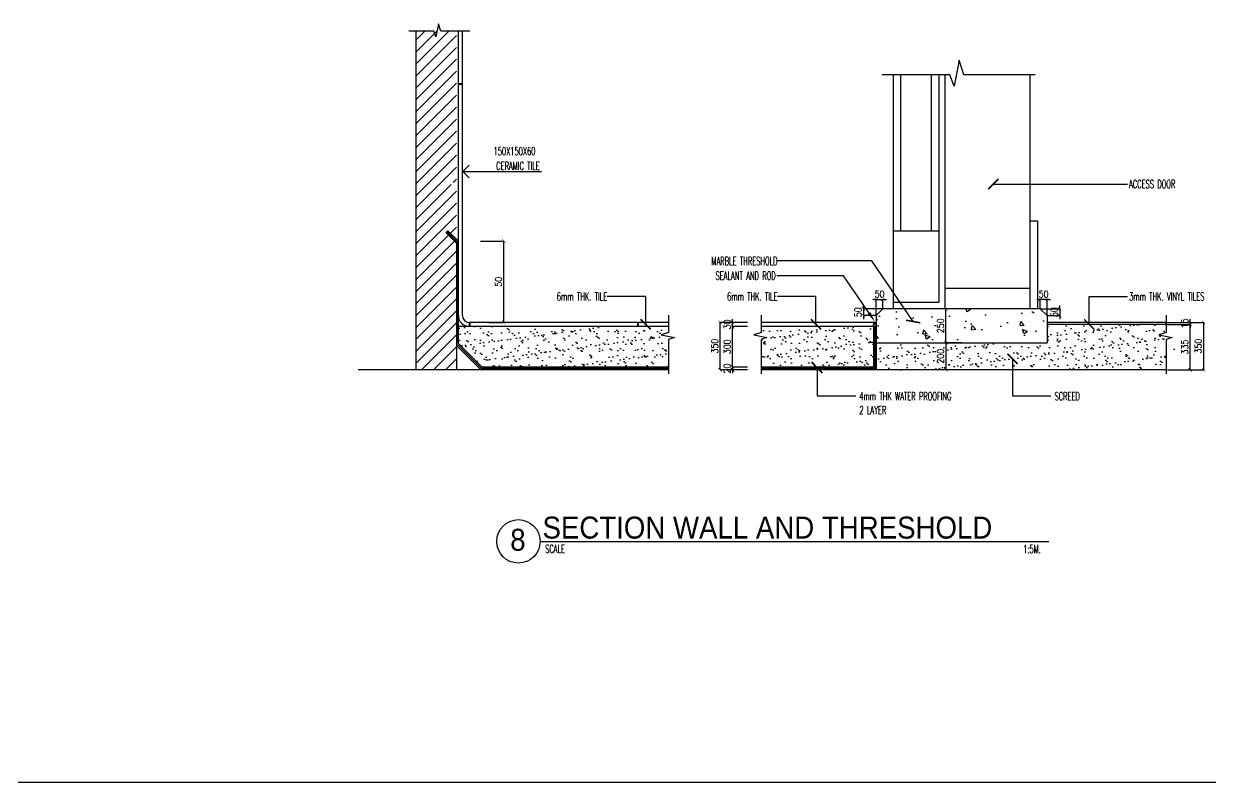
# Model space of a CAD drawing. Extents: x -172604 to -143727, y 166361 to 186286.
# Drawn here: x -163680 to -154928, y 166361 to 171956 of the extents above; entities that cross this region are included whole.
import ezdxf
from ezdxf.enums import TextEntityAlignment as Align

# ---------------------------------------------------------------- set-up
doc = ezdxf.new("R2010")
doc.units = 0
doc.header["$LTSCALE"] = 500
doc.header["$MEASUREMENT"] = 0
doc.linetypes.add('HIDDEN2', pattern=[0.1875, 0.125, -0.0625])
doc.layers.get('0').update_dxf_attribs({"linetype": 'CONTINUOUS'})
doc.layers.get('DEFPOINTS').update_dxf_attribs({"linetype": 'CONTINUOUS'})
for name, color, linetype in [('Dimout', 4, 'CONTINUOUS'), ('HatchA', 11, 'CONTINUOUS'), ('Plaster', 7, 'CONTINUOUS'), ('SANI', 2, 'CONTINUOUS'), ('TITLE', 1, 'CONTINUOUS'), ('TXT', 2, 'CONTINUOUS'), ('TXT1', 2, 'CONTINUOUS'), ('WALL', 6, 'CONTINUOUS'), ('WallPartition', 2, 'CONTINUOUS'), ('Windows', 9, 'CONTINUOUS')]:
    doc.layers.add(name, color=color, linetype=linetype)
doc.styles.add('DIM', font='simplex.shx', dxfattribs={"width": 0.85})
doc.styles.add('ROMANS', font='romans.shx', dxfattribs={"width": 0.6})
doc.styles.add('TTXT', font='swisse.ttf', dxfattribs={"width": 0.9})
doc.dimstyles.new('DIM1-25', dxfattribs={"dimscale": 25, "dimtxt": 2, "dimasz": 1, "dimexe": 0.03, "dimexo": 0.03, "dimgap": 0.6, "dimtad": 1, "dimdec": 0, "dimdsep": 46, "dimtxsty": 'DIM', "dimblk1": 'ARCHTICK', "dimblk2": 'ARCHTICK', "dimsah": 1, "dimcen": 0.09, "dimdle": 0.03, "dimclrd": 256, "dimclrt": 2, "dimadec": 0, "dimazin": 0, "dimtfac": 1, "dimtdec": 0, "dimtix": 1, "dimtmove": 1, "dimatfit": 3, "dimldrblk": 'ARCHTICK', "dimfxl": 0, "dimtvp": 2, "dimtolj": 1, "dimtzin": 0, "dimarcsym": 0})

# ---------------------------------------------------------------- blocks, each defined once
blk = doc.blocks.new('A0-BOX')
at = {"layer": 'TITLE'}
blk.add_line((0, 0), (113.3, 0), dxfattribs=at)
blk = doc.blocks.new('_ARCHTICK')
at = {"color": 0, "linetype": 'ByBlock', "const_width": 0.15}
blk.add_lwpolyline([(-0.5, -0.5), (0.5, 0.5)], dxfattribs=at)
blk = doc.blocks.new('*D140')
at = {"layer": 'DEFPOINTS', "color": 0}
for p in [(-157486.0030742938, 169803.28654337), (-157392.1683927983, 169803.28654337), (-157342.1683927987, 169853.2865433697)]:
    blk.add_point(p, dxfattribs=at)
at = {"layer": 'Dimout', "lineweight": -2}
for p, q in [((-157486.0030742938, 169853.2865433697), (-157486.0030742938, 169878.2865433697)), ((-157486.0030742938, 169853.2865433697), (-157486.0030742938, 169803.28654337)), ((-157486.0030742938, 169803.28654337), (-157486.0030742938, 169778.28654337))]:
    blk.add_line(p, q, dxfattribs=at)
at = {"layer": 'Dimout', "color": 0, "lineweight": -2}
for p, q in [((-157342.9183927987, 169853.2865433697), (-157486.7530742938, 169853.2865433697)), ((-157392.9183927983, 169803.28654337), (-157486.7530742938, 169803.28654337))]:
    blk.add_line(p, q, dxfattribs=at)
at = {"layer": 'Dimout', "lineweight": -2, "xscale": 25, "yscale": 25, "zscale": 25}
for p, rotation in [((-157486.0030742938, 169853.2865433697), 270), ((-157486.0030742938, 169803.28654337), 90)]:
    blk.add_blockref('_ARCHTICK', p, dxfattribs=dict(at, rotation=rotation))
at = {"layer": 'Dimout', "color": 2, "insert": (-157526.0030742938, 169828.2865433698), "char_height": 50, "attachment_point": 5, "rotation": 90, "style": 'DIM'}
blk.add_mtext('\\A1;50', dxfattribs=at)
blk = doc.blocks.new('*D141')
at = {"layer": 'DEFPOINTS', "color": 0}
for p in [(-157342.1683927987, 169922.1875803941), (-157392.1683927983, 169803.28654337), (-157342.1683927987, 169853.2865433697)]:
    blk.add_point(p, dxfattribs=at)
at = {"layer": 'Dimout', "lineweight": -2}
for p, q in [((-157392.1683927983, 169922.1875803941), (-157417.1683927983, 169922.1875803941)), ((-157392.1683927983, 169922.1875803941), (-157342.1683927987, 169922.1875803941)), ((-157342.1683927987, 169922.1875803941), (-157317.1683927987, 169922.1875803941))]:
    blk.add_line(p, q, dxfattribs=at)
at = {"layer": 'Dimout', "color": 0, "lineweight": -2}
for p, q in [((-157392.1683927983, 169804.03654337), (-157392.1683927983, 169922.9375803941)), ((-157342.1683927987, 169854.0365433697), (-157342.1683927987, 169922.9375803941))]:
    blk.add_line(p, q, dxfattribs=at)
at = {"layer": 'Dimout', "lineweight": -2, "xscale": 25, "yscale": 25, "zscale": 25}
blk.add_blockref('_ARCHTICK', (-157392.1683927983, 169922.1875803941), dxfattribs=at)
at = {"layer": 'Dimout', "lineweight": -2, "xscale": 25, "yscale": 25, "zscale": 25, "rotation": 180}
blk.add_blockref('_ARCHTICK', (-157342.1683927987, 169922.1875803941), dxfattribs=at)
at = {"layer": 'Dimout', "color": 2, "insert": (-157367.1683927985, 169962.1875803941), "char_height": 50, "attachment_point": 5, "style": 'DIM'}
blk.add_mtext('\\A1;50', dxfattribs=at)
blk = doc.blocks.new('*D142')
at = {"layer": 'DEFPOINTS', "color": 0}
for p in [(-156182.1683927978, 169922.1875803941), (-156182.1683927978, 169853.2865433697), (-156132.1683927983, 169803.28654337)]:
    blk.add_point(p, dxfattribs=at)
at = {"layer": 'Dimout', "lineweight": -2}
for p, q in [((-156182.1683927978, 169922.1875803941), (-156207.1683927978, 169922.1875803941)), ((-156132.1683927983, 169922.1875803941), (-156182.1683927978, 169922.1875803941)), ((-156132.1683927983, 169922.1875803941), (-156107.1683927983, 169922.1875803941))]:
    blk.add_line(p, q, dxfattribs=at)
at = {"layer": 'Dimout', "color": 0, "lineweight": -2}
for p, q in [((-156182.1683927978, 169854.0365433697), (-156182.1683927978, 169922.9375803941)), ((-156132.1683927983, 169804.03654337), (-156132.1683927983, 169922.9375803941))]:
    blk.add_line(p, q, dxfattribs=at)
at = {"layer": 'Dimout', "lineweight": -2, "xscale": 25, "yscale": 25, "zscale": 25}
blk.add_blockref('_ARCHTICK', (-156182.1683927978, 169922.1875803941), dxfattribs=at)
at = {"layer": 'Dimout', "lineweight": -2, "xscale": 25, "yscale": 25, "zscale": 25, "rotation": 180}
blk.add_blockref('_ARCHTICK', (-156132.1683927983, 169922.1875803941), dxfattribs=at)
at = {"layer": 'Dimout', "color": 2, "insert": (-156157.168392798, 169962.1875803941), "char_height": 50, "attachment_point": 5, "style": 'DIM'}
blk.add_mtext('\\A1;50', dxfattribs=at)
blk = doc.blocks.new('*D143')
at = {"layer": 'DEFPOINTS', "color": 0}
for p in [(-156182.1683927978, 169853.2865433697), (-156132.1683927983, 169803.28654337), (-156038.3337113028, 169803.28654337)]:
    blk.add_point(p, dxfattribs=at)
at = {"layer": 'Dimout', "lineweight": -2}
for p, q in [((-156038.3337113028, 169853.2865433697), (-156038.3337113028, 169878.2865433697)), ((-156038.3337113028, 169853.2865433697), (-156038.3337113028, 169803.28654337)), ((-156038.3337113028, 169803.28654337), (-156038.3337113028, 169778.28654337))]:
    blk.add_line(p, q, dxfattribs=at)
at = {"layer": 'Dimout', "color": 0, "lineweight": -2}
for p, q in [((-156181.4183927978, 169853.2865433697), (-156037.5837113028, 169853.2865433697)), ((-156131.4183927983, 169803.28654337), (-156037.5837113028, 169803.28654337))]:
    blk.add_line(p, q, dxfattribs=at)
at = {"layer": 'Dimout', "lineweight": -2, "xscale": 25, "yscale": 25, "zscale": 25}
for p, rotation in [((-156038.3337113028, 169853.2865433697), 270), ((-156038.3337113028, 169803.28654337), 90)]:
    blk.add_blockref('_ARCHTICK', p, dxfattribs=dict(at, rotation=rotation))
at = {"layer": 'Dimout', "color": 2, "insert": (-156078.3337113028, 169828.2865433698), "char_height": 50, "attachment_point": 5, "rotation": 90, "style": 'DIM'}
blk.add_mtext('\\A1;50', dxfattribs=at)
blk = doc.blocks.new('*D144')
at = {"layer": 'DEFPOINTS', "color": 0}
for p in [(-156877.8791989377, 169853.2865433694), (-156835.0050480541, 169853.2865433694), (-156762.1683927983, 169603.2865433696)]:
    blk.add_point(p, dxfattribs=at)
at = {"layer": 'Dimout', "color": 0, "lineweight": -2}
for p, q in [((-156835.7550480541, 169853.2865433694), (-156878.6291989377, 169853.2865433694)), ((-156762.9183927983, 169603.2865433696), (-156878.6291989377, 169603.2865433696))]:
    blk.add_line(p, q, dxfattribs=at)
at = {"layer": 'Dimout', "lineweight": -2}
blk.add_line((-156877.8791989377, 169602.5365433696), (-156877.8791989377, 169854.0365433694), dxfattribs=at)
at = {"layer": 'Dimout', "lineweight": -2, "xscale": 25, "yscale": 25, "zscale": 25}
for p, rotation in [((-156877.8791989377, 169853.2865433694), 90), ((-156877.8791989377, 169603.2865433696), 270)]:
    blk.add_blockref('_ARCHTICK', p, dxfattribs=dict(at, rotation=rotation))
at = {"layer": 'Dimout', "color": 2, "insert": (-156917.8791989377, 169728.2865433695), "char_height": 50, "attachment_point": 5, "rotation": 90, "style": 'DIM'}
blk.add_mtext('\\A1;250', dxfattribs=at)
blk = doc.blocks.new('*D145')
at = {"layer": 'DEFPOINTS', "color": 0}
for p in [(-156762.1683927983, 169603.2865433697), (-156877.8791989377, 169403.2865433684), (-156762.1683927983, 169403.2865433684)]:
    blk.add_point(p, dxfattribs=at)
at = {"layer": 'Dimout', "color": 0, "lineweight": -2}
for p, q in [((-156762.9183927983, 169603.2865433697), (-156878.6291989377, 169603.2865433697)), ((-156762.9183927983, 169403.2865433684), (-156878.6291989377, 169403.2865433684))]:
    blk.add_line(p, q, dxfattribs=at)
at = {"layer": 'Dimout', "lineweight": -2}
blk.add_line((-156877.8791989377, 169604.0365433697), (-156877.8791989377, 169402.5365433684), dxfattribs=at)
at = {"layer": 'Dimout', "lineweight": -2, "xscale": 25, "yscale": 25, "zscale": 25}
for p, rotation in [((-156877.8791989377, 169603.2865433697), 90), ((-156877.8791989377, 169403.2865433684), 270)]:
    blk.add_blockref('_ARCHTICK', p, dxfattribs=dict(at, rotation=rotation))
at = {"layer": 'Dimout', "color": 2, "insert": (-156917.8791989377, 169503.2865433691), "char_height": 50, "attachment_point": 5, "rotation": 90, "style": 'DIM'}
blk.add_mtext('\\A1;200', dxfattribs=at)
blk = doc.blocks.new('*D146')
at = {"layer": 'DEFPOINTS', "color": 0}
for p in [(-155235.5611243266, 169753.2865433693), (-155235.5611243266, 169403.2865433684), (-154977.300018137, 169403.2865433684)]:
    blk.add_point(p, dxfattribs=at)
at = {"layer": 'Dimout', "color": 0, "lineweight": -2}
for p, q in [((-155234.8111243266, 169753.2865433693), (-154976.550018137, 169753.2865433693)), ((-155234.8111243266, 169403.2865433684), (-154976.550018137, 169403.2865433684))]:
    blk.add_line(p, q, dxfattribs=at)
at = {"layer": 'Dimout', "lineweight": -2}
blk.add_line((-154977.300018137, 169754.0365433693), (-154977.300018137, 169402.5365433684), dxfattribs=at)
at = {"layer": 'Dimout', "lineweight": -2, "xscale": 25, "yscale": 25, "zscale": 25}
for p, rotation in [((-154977.300018137, 169753.2865433693), 90), ((-154977.300018137, 169403.2865433684), 270)]:
    blk.add_blockref('_ARCHTICK', p, dxfattribs=dict(at, rotation=rotation))
at = {"layer": 'Dimout', "color": 2, "insert": (-155017.300018137, 169578.2865433688), "char_height": 50, "attachment_point": 5, "rotation": 90, "style": 'DIM'}
blk.add_mtext('\\A1;350', dxfattribs=at)
blk = doc.blocks.new('*D147')
at = {"layer": 'DEFPOINTS', "color": 0}
for p in [(-155260.5611243266, 169753.2865433693), (-155258.6620699836, 169738.2865433693), (-155076.2600956934, 169753.2865433693)]:
    blk.add_point(p, dxfattribs=at)
at = {"layer": 'Dimout', "lineweight": -2}
for p, q in [((-155076.2600956934, 169753.2865433693), (-155076.2600956934, 169778.2865433693)), ((-155076.2600956934, 169738.2865433693), (-155076.2600956934, 169753.2865433693)), ((-155076.2600956934, 169738.2865433693), (-155076.2600956934, 169713.2865433693))]:
    blk.add_line(p, q, dxfattribs=at)
at = {"layer": 'Dimout', "color": 0, "lineweight": -2}
for p, q in [((-155259.8111243266, 169753.2865433693), (-155075.5100956934, 169753.2865433693)), ((-155257.9120699836, 169738.2865433693), (-155075.5100956934, 169738.2865433693))]:
    blk.add_line(p, q, dxfattribs=at)
at = {"layer": 'Dimout', "lineweight": -2, "xscale": 25, "yscale": 25, "zscale": 25}
for p, rotation in [((-155076.2600956934, 169753.2865433693), 270), ((-155076.2600956934, 169738.2865433693), 90)]:
    blk.add_blockref('_ARCHTICK', p, dxfattribs=dict(at, rotation=rotation))
at = {"layer": 'Dimout', "color": 2, "insert": (-155116.2600956934, 169745.7865433693), "char_height": 50, "attachment_point": 5, "rotation": 90, "style": 'DIM'}
blk.add_mtext('\\A1;15', dxfattribs=at)
blk = doc.blocks.new('*D148')
at = {"layer": 'DEFPOINTS', "color": 0}
for p in [(-155258.6620699836, 169738.2865433693), (-155076.2600956934, 169738.2865433693), (-155244.1800509704, 169403.2865433684)]:
    blk.add_point(p, dxfattribs=at)
at = {"layer": 'Dimout', "color": 0, "lineweight": -2}
for p, q in [((-155257.9120699836, 169738.2865433693), (-155075.5100956934, 169738.2865433693)), ((-155243.4300509704, 169403.2865433684), (-155075.5100956934, 169403.2865433684))]:
    blk.add_line(p, q, dxfattribs=at)
at = {"layer": 'Dimout', "lineweight": -2}
blk.add_line((-155076.2600956934, 169402.5365433684), (-155076.2600956934, 169739.0365433693), dxfattribs=at)
at = {"layer": 'Dimout', "lineweight": -2, "xscale": 25, "yscale": 25, "zscale": 25}
for p, rotation in [((-155076.2600956934, 169738.2865433693), 90), ((-155076.2600956934, 169403.2865433684), 270)]:
    blk.add_blockref('_ARCHTICK', p, dxfattribs=dict(at, rotation=rotation))
at = {"layer": 'Dimout', "color": 2, "insert": (-155116.2600956934, 169570.7865433688), "char_height": 50, "attachment_point": 5, "rotation": 90, "style": 'DIM'}
blk.add_mtext('\\A1;335', dxfattribs=at)
blk = doc.blocks.new('*D149')
at = {"layer": 'DEFPOINTS', "color": 0}
for p in [(-158451.9973053385, 169723.2865433683), (-158339.4958354788, 169723.2865433683), (-158339.4958354789, 169423.2865433683)]:
    blk.add_point(p, dxfattribs=at)
at = {"layer": 'Dimout', "color": 0, "lineweight": -2}
for p, q in [((-158340.2458354788, 169723.2865433683), (-158452.7473053385, 169723.2865433683)), ((-158340.2458354789, 169423.2865433683), (-158452.7473053385, 169423.2865433683))]:
    blk.add_line(p, q, dxfattribs=at)
at = {"layer": 'Dimout', "lineweight": -2}
blk.add_line((-158451.9973053385, 169422.5365433683), (-158451.9973053385, 169724.0365433683), dxfattribs=at)
at = {"layer": 'Dimout', "lineweight": -2, "xscale": 25, "yscale": 25, "zscale": 25}
for p, rotation in [((-158451.9973053385, 169723.2865433683), 90), ((-158451.9973053385, 169423.2865433683), 270)]:
    blk.add_blockref('_ARCHTICK', p, dxfattribs=dict(at, rotation=rotation))
at = {"layer": 'Dimout', "color": 2, "insert": (-158491.9973053385, 169573.2865433682), "char_height": 50, "attachment_point": 5, "rotation": 90, "style": 'DIM'}
blk.add_mtext('\\A1;300', dxfattribs=at)
blk = doc.blocks.new('*D150')
at = {"layer": 'DEFPOINTS', "color": 0}
for p in [(-158451.9973053385, 169753.2865433681), (-158339.4958354788, 169753.2865433681), (-158339.4958354788, 169723.2865433683)]:
    blk.add_point(p, dxfattribs=at)
at = {"layer": 'Dimout', "lineweight": -2}
for p, q in [((-158451.9973053385, 169753.2865433681), (-158451.9973053385, 169778.2865433681)), ((-158451.9973053385, 169723.2865433683), (-158451.9973053385, 169753.2865433681)), ((-158451.9973053385, 169723.2865433683), (-158451.9973053385, 169698.2865433683))]:
    blk.add_line(p, q, dxfattribs=at)
at = {"layer": 'Dimout', "color": 0, "lineweight": -2}
for p, q in [((-158340.2458354788, 169753.2865433681), (-158452.7473053385, 169753.2865433681)), ((-158340.2458354788, 169723.2865433683), (-158452.7473053385, 169723.2865433683))]:
    blk.add_line(p, q, dxfattribs=at)
at = {"layer": 'Dimout', "lineweight": -2, "xscale": 25, "yscale": 25, "zscale": 25}
for p, rotation in [((-158451.9973053385, 169753.2865433681), 270), ((-158451.9973053385, 169723.2865433683), 90)]:
    blk.add_blockref('_ARCHTICK', p, dxfattribs=dict(at, rotation=rotation))
at = {"layer": 'Dimout', "color": 2, "insert": (-158491.9973053385, 169738.2865433682), "char_height": 50, "attachment_point": 5, "rotation": 90, "style": 'DIM'}
blk.add_mtext('\\A1;30', dxfattribs=at)
blk = doc.blocks.new('*D151')
at = {"layer": 'DEFPOINTS', "color": 0}
for p in [(-158542.9057759552, 169753.2865433683), (-158339.4958354787, 169753.2865433683), (-158339.4958354788, 169403.2865433686)]:
    blk.add_point(p, dxfattribs=at)
at = {"layer": 'Dimout', "color": 0, "lineweight": -2}
for p, q in [((-158340.2458354787, 169753.2865433683), (-158543.6557759552, 169753.2865433683)), ((-158340.2458354788, 169403.2865433686), (-158543.6557759552, 169403.2865433686))]:
    blk.add_line(p, q, dxfattribs=at)
at = {"layer": 'Dimout', "lineweight": -2}
blk.add_line((-158542.9057759552, 169402.5365433686), (-158542.9057759552, 169754.0365433683), dxfattribs=at)
at = {"layer": 'Dimout', "lineweight": -2, "xscale": 25, "yscale": 25, "zscale": 25}
for p, rotation in [((-158542.9057759552, 169753.2865433683), 90), ((-158542.9057759552, 169403.2865433686), 270)]:
    blk.add_blockref('_ARCHTICK', p, dxfattribs=dict(at, rotation=rotation))
at = {"layer": 'Dimout', "color": 2, "insert": (-158582.9057759552, 169578.2865433684), "char_height": 50, "attachment_point": 5, "rotation": 90, "style": 'DIM'}
blk.add_mtext('\\A1;350', dxfattribs=at)
blk = doc.blocks.new('*D152')
at = {"layer": 'DEFPOINTS', "color": 0}
for p in [(-158451.9973053385, 169423.2865433683), (-158339.4958354789, 169423.2865433683), (-158339.4958354788, 169403.2865433686)]:
    blk.add_point(p, dxfattribs=at)
at = {"layer": 'Dimout', "lineweight": -2}
for p, q in [((-158451.9973053385, 169423.2865433683), (-158451.9973053385, 169448.2865433683)), ((-158451.9973053385, 169403.2865433686), (-158451.9973053385, 169423.2865433683)), ((-158451.9973053385, 169403.2865433686), (-158451.9973053385, 169378.2865433686))]:
    blk.add_line(p, q, dxfattribs=at)
at = {"layer": 'Dimout', "color": 0, "lineweight": -2}
for p, q in [((-158340.2458354789, 169423.2865433683), (-158452.7473053385, 169423.2865433683)), ((-158340.2458354788, 169403.2865433686), (-158452.7473053385, 169403.2865433686))]:
    blk.add_line(p, q, dxfattribs=at)
at = {"layer": 'Dimout', "lineweight": -2, "xscale": 25, "yscale": 25, "zscale": 25}
for p, rotation in [((-158451.9973053385, 169423.2865433683), 270), ((-158451.9973053385, 169403.2865433686), 90)]:
    blk.add_blockref('_ARCHTICK', p, dxfattribs=dict(at, rotation=rotation))
at = {"layer": 'Dimout', "color": 2, "insert": (-158491.9973053385, 169413.2865433684), "char_height": 50, "attachment_point": 5, "rotation": 90, "style": 'DIM'}
blk.add_mtext('\\A1;20', dxfattribs=at)
blk = doc.blocks.new('*D153')
at = {"layer": 'DEFPOINTS', "color": 0}
for p in [(-160311.3099178754, 170352.8911724377), (-160138.2343938878, 170352.8911724377), (-160250.7358637471, 169753.2865433684)]:
    blk.add_point(p, dxfattribs=at)
at = {"layer": 'Dimout', "color": 0, "lineweight": -2}
for p, q in [((-160310.5599178754, 170352.8911724377), (-160137.4843938878, 170352.8911724377)), ((-160249.9858637471, 169753.2865433684), (-160137.4843938878, 169753.2865433684))]:
    blk.add_line(p, q, dxfattribs=at)
at = {"layer": 'Dimout', "lineweight": -2}
blk.add_line((-160138.2343938878, 169752.5365433684), (-160138.2343938878, 170353.6411724377), dxfattribs=at)
at = {"layer": 'Dimout', "lineweight": -2, "xscale": 25, "yscale": 25, "zscale": 25}
for p, rotation in [((-160138.2343938878, 170352.8911724377), 90), ((-160138.2343938878, 169753.2865433684), 270)]:
    blk.add_blockref('_ARCHTICK', p, dxfattribs=dict(at, rotation=rotation))
at = {"layer": 'Dimout', "color": 2, "insert": (-160178.2343938878, 170053.088857903), "char_height": 50, "attachment_point": 5, "rotation": 90, "style": 'DIM'}
blk.add_mtext('\\A1;50', dxfattribs=at)

msp = doc.modelspace()

# ---------------------------------------------------------------- hatches: boundary and pattern name
at = {"layer": 'HatchA'}
h = msp.add_hatch(dxfattribs=at)
h.set_pattern_fill('ANSI31', color=256, scale=500, style=0)
h.set_pattern_definition([(45, (83815.05866350804, -5262.070167769503), (-44.19417382415921, 44.19417382415922), [])])
h.paths.add_polyline_path([(-160487.971766007, 171902.2455012551), (-160787.9717660071, 171902.245501255), (-160787.9717660078, 169403.2865433686), (-160487.9717660078, 169403.2865433686), (-160487.9717660074, 170732.1582658628), (-160564.6292257664, 170808.8157256218), (-160550.4870901427, 170822.9578612454), (-160487.9717660074, 170760.44253711)])
at = {"layer": 'Windows'}
h = msp.add_hatch(dxfattribs=at)
h.set_pattern_fill('AR-CONC', color=256, scale=50, style=0)
h.set_pattern_definition([(130, (-1411403.442909403, -735263.4125832927), (-358.6300913003768, -31.37606749129755), [37.5, -412.5]), (185, (-1411403.442909403, -735263.4125832927), (69.3756668065, 376.0960668500059), [30, -330]), (79.54860000000002, (-1411433.328749403, -735266.0272532927), (-289.2546908570108, 344.7197710304767), [31.87009499999995, -350.5710559999992]), (133.8158, (-1411403.442909403, -735163.4125832927), (-533.6205243128222, -82.75950716450907), [56.25000000000001, -618.7500000000001]), (83.3644, (-1411447.911281903, -735170.3092367926), (-467.3313527743517, 487.0589354502209), [47.8051439999999, -525.856499999999]), (188.8158, (-1411403.442909403, -735163.4125832927), (-467.3309725668136, 487.0593004626623), [44.99999999999994, -494.9999999999995]), (159, (-1411453.442909403, -735188.4125832927), (-298.4535260592309, -201.3094453326694), [37.5, -412.5]), (214, (-1411453.442909403, -735188.4125832927), (-121.6576659607909, 362.5750225234265), [30, -330]), (108.5486, (-1411478.314025903, -735205.1883862927), (-420.111314290745, 161.2652483549762), [31.87009499999997, -350.5710559999995]), (142.5, (-1411403.442909403, -735263.4125832927), (-6.079927658645334, 166.4469269156558), [0, -325.9999999999999, 0, -335, 0, -331.25]), (172.5, (-1411403.442909403, -735263.4125832927), (-131.5347687210743, 197.2058559411801), [0, -191, 0, -318.5, 0, -126.25]), (212.5, (-1411291.942909403, -735263.4125832927), (-266.9112180862045, -11.2774358671899), [0, -124.9999999999998, 0, -389.9999999999994, 0, -517.4999999999992]), (222.5, (-1411241.942909403, -735263.4125832927), (-291.5930846711931, 50.05249116615884), [0, -162.5, 0, -259, 0, -367.5])])
h.paths.add_polyline_path([(-157342.1683927989, 169853.2865433693), (-157392.168392798, 169803.2865433705), (-157392.168392798, 169603.2865433696), (-156132.1683927983, 169603.2865433697), (-156132.1683927983, 169803.28654337), (-156182.1683927978, 169853.2865433697)])
h = msp.add_hatch(dxfattribs=at)
h.set_pattern_fill('AR-SAND', color=256, scale=50, style=0)
h.set_pattern_definition([(37.50000000000001, (83815.05866350804, -5262.070167769503), (-3.149667905480408, 96.34118845065794), [0, -76, 0, -85, 0, -81.25]), (7.499999999999999, (83815.05866350804, -5262.070167769503), (88.48883526338636, 141.107303261487), [0, -41, 0, -68.5, 0, -26.25]), (327.5, (83753.55866350804, -5262.070167769503), (155.7070930875747, 0.2829526768482138), [0, -25, 0, -90, 0, -117.5]), (317.5, (83753.55866350804, -5262.070167769503), (150.3063302286147, 43.88377824671246), [0, -12.5, 0, -59, 0, -67.5])])
h.paths.add_polyline_path([(-158922.4702864375, 169723.2865433685), (-160393.8296303841, 169723.2865433683), (-160473.8296303841, 169723.2865433683), (-160473.829630384, 169597.8981486445), (-160299.2180251079, 169423.2865433683), (-158922.4702864375, 169423.2865433685)])
h = msp.add_hatch(dxfattribs=at)
h.set_pattern_fill('AR-SAND', color=256, scale=50, style=0)
h.set_pattern_definition([(37.50000000000001, (1072795.408436104, -789274.1695285959), (-3.149667905480408, 96.34118845065792), [0, -76, 0, -85, 0, -81.25]), (7.499999999999999, (1072795.408436104, -789274.1695285959), (88.48883526338636, 141.107303261487), [0, -41, 0, -68.5, 0, -26.25]), (327.5, (1072733.908436104, -789274.1695285959), (155.7070930875747, 0.2829526768482138), [0, -25, 0, -90, 0, -117.5]), (317.5, (1072733.908436104, -789274.1695285959), (150.3063302286147, 43.88377824671245), [0, -12.5, 0, -58.99999999999999, 0, -67.5])])
h.paths.add_polyline_path([(-155252.126749484, 169403.2865433684), (-155252.1267494839, 169530.9029987387), (-155167.7866563974, 169561.9197049015), (-155360.1588698468, 169599.1390672043), (-155252.126749484, 169633.2566732543), (-155252.126749484, 169738.2865433693), (-156132.1683927983, 169738.2865433696), (-156132.1683927983, 169603.2865433698), (-157392.168392798, 169603.2865433696), (-157392.1683927981, 169403.2865433685)])
h.paths.add_polyline_path([(-157412.168392798, 169423.2865433684), (-157412.1683927978, 169723.2865433684), (-158239.8127718808, 169723.2865433683), (-158239.8127718808, 169633.2566732543), (-158347.8448922437, 169599.1390672043), (-158155.4726787943, 169561.9197049015), (-158239.8127718808, 169530.9029987387), (-158239.8127718808, 169423.2865433683)])

# ---------------------------------------------------------------- linework, layer by layer
at = {"layer": 'Dimout'}
for p, q in [((-157633.6931816527, 170097.9129826833), (-158125.4830546537, 170097.9129826833)), ((-157445.0655473454, 169821.7213464449), (-157633.6931816527, 170097.9129826833))]:
    msp.add_line(p, q, dxfattribs=at)
msp.add_solid([(-157434.7431909589, 169828.7710952794), (-157402.7670543385, 169759.7872081257), (-157455.387903732, 169814.6715976104)], dxfattribs=at)
at = {"layer": 'HatchA'}
for points in [[(-158923.1934249231, 169806.9889264278), (-158923.1934249231, 169678.2716083113), (-158977.2094851046, 169661.2128052863), (-158881.0233783799, 169642.6031241349), (-158923.1934249231, 169627.0947710535), (-158923.1934249231, 169374.2220007144)], [(-158239.8127718808, 169806.9889264278), (-158239.8127718808, 169678.2716083113), (-158293.8288320622, 169661.2128052863), (-158197.6427253375, 169642.6031241349), (-158239.8127718808, 169627.0947710535), (-158239.8127718808, 169374.2220007144)], [(-155252.5063819995, 169806.9889264278), (-155252.5063819995, 169678.2716083113), (-155306.5224421809, 169661.2128052863), (-155210.3363354562, 169642.6031241349), (-155252.5063819995, 169627.0947710535), (-155252.5063819995, 169374.2220007144)]]:
    msp.add_lwpolyline(points, dxfattribs=at)
at = {"layer": 'Plaster'}
for p, q in [((-160473.8296303841, 169803.2865433683), (-160473.8296303843, 171902.2455012551)), ((-160443.8296303841, 169803.2865433683), (-160443.8296303843, 171902.2455012551)), ((-160440.8369816609, 170866.6280044926), (-159861.8792383075, 170866.6280044926)), ((-156257.8111104901, 170003.286543369), (-156885.5487307083, 170003.286543369)), ((-158922.4702864375, 169753.2865433685), (-160393.8296303841, 169753.2865433683)), ((-158922.4702864375, 169723.2865433685), (-160393.8296303841, 169723.2865433683)), ((-157392.1683927978, 169753.2865433684), (-158239.8127718809, 169753.2865433683)), ((-157412.1683927978, 169723.2865433684), (-158239.8127718809, 169723.2865433683)), ((-155252.5063819995, 169753.2865433693), (-156132.1683927981, 169753.2865433696))]:
    msp.add_line(p, q, dxfattribs=at)
for points in [[(-160390.2555195942, 171902.2455012551), (-160604.3369746774, 171902.2455012551), (-160621.3957777024, 171956.2615614365), (-160640.0054588538, 171860.0754547118), (-160655.5138119352, 171902.2455012551), (-160838.9458476165, 171902.2455012551)], [(-156219.8015077431, 171580.3897273526), (-156746.9015803642, 171580.3897273526), (-156781.0191864141, 171688.4218477155), (-156818.238548717, 171496.0496342661), (-156849.2552548798, 171580.3897273526), (-157347.6456537273, 171580.3897273526)]]:
    msp.add_lwpolyline(points, dxfattribs=at)
for radius in [80, 50]:
    msp.add_arc((-160393.8296303841, 169803.2865433683), radius, 180, 270, dxfattribs=at)
at = {"layer": 'SANI', "color": 6}
msp.add_line((-159871.2682369608, 168138.3462761683), (-156118.0111133259, 168138.3462761683), dxfattribs=at)
at = {"layer": 'TITLE', "color": 6}
msp.add_circle((-160031.2682369606, 168138.3462761683), 160, dxfattribs=at)
at = {"layer": 'WALL'}
for p, q in [((-160787.971766007, 171902.2455012551), (-160787.9717660077, 169403.2865433686)), ((-160440.8369816609, 170866.6280044926), (-160394.5662603336, 170912.8987258197)), ((-160440.8369816609, 170866.6280044926), (-160394.5662603336, 170820.3572831654)), ((-160564.6292257664, 170414.3638483778), (-160487.9717660075, 170337.7063886189)), ((-160550.4870901427, 170428.5059840014), (-160473.8296303842, 170351.8485242429)), ((-160487.9717660075, 170337.7063886189), (-160487.9717660077, 169403.2865433686)), ((-160473.829630384, 169597.8981486445), (-160473.8296303842, 170351.8485242429)), ((-157392.168392798, 169803.2865433705), (-157342.1683927989, 169853.2865433693)), ((-157392.168392798, 169803.2865433705), (-157392.168392798, 169603.2865433696)), ((-156182.1683927978, 169853.2865433697), (-157342.1683927989, 169853.2865433693)), ((-156132.1683927983, 169803.28654337), (-156182.1683927978, 169853.2865433697)), ((-156132.1683927983, 169803.28654337), (-156132.1683927983, 169603.2865433697)), ((-159616.2468761581, 169723.2865433684), (-160473.8296303841, 169723.2865433683)), ((-157412.1683927978, 169753.2865433684), (-157412.168392798, 169423.2865433684)), ((-155252.1267494838, 169738.2865433693), (-156132.1683927981, 169738.2865433696)), ((-157392.1683927981, 169603.2865433696), (-156132.1683927983, 169603.2865433697)), ((-157392.168392798, 169603.2865433696), (-157392.1683927981, 169403.2865433697)), ((-160487.9717660077, 169583.7560130209), (-160307.5022963553, 169403.2865433685)), ((-160473.829630384, 169597.8981486445), (-160299.2180251079, 169423.2865433683)), ((-158922.4702864375, 169403.2865433685), (-161213.3686268264, 169403.2865433686)), ((-158922.4702864375, 169423.2865433685), (-160299.2180251079, 169423.2865433683)), ((-157412.168392798, 169423.2865433684), (-158239.8127718808, 169423.2865433683)), ((-155252.1267494838, 169403.2865433684), (-158239.8127718809, 169403.2865433686))]:
    msp.add_line(p, q, dxfattribs=at)
at = {"layer": 'WallPartition', "linetype": 'HIDDEN2', "const_width": 10}
for points in [[(-160557.5581579546, 170421.4349161896), (-160481.7779485293, 170345.6547067643)], [(-160481.7779485293, 169597.8981486445), (-160481.7779485293, 170345.6547067643)], [(-157402.1683927978, 169723.2865433684), (-157402.168392798, 169413.2865433684), (-158239.8127718808, 169413.2865433684)], [(-160480.9006981959, 169590.8270808327), (-160293.3601607317, 169403.2865433685)], [(-158922.4702864375, 169413.2865433684), (-160303.3601607316, 169413.2865433684)]]:
    msp.add_lwpolyline(points, dxfattribs=at)
at = {"layer": 'Windows'}
for p, q in [((-157267.8111104892, 171580.3897273526), (-157267.8111104889, 169853.2865433683)), ((-157212.1683927967, 171580.3897273526), (-157212.1683927967, 170426.6198767016)), ((-156986.7871615129, 171580.3897273526), (-156986.787161512, 170426.6198767016)), ((-156931.1444438232, 171580.3897273526), (-156931.1444438229, 169899.8759673349)), ((-156885.5487307078, 171580.3897273526), (-156885.5487307083, 169853.2865433694)), ((-156257.8111104901, 171580.3897273524), (-156257.8111104901, 169853.2865433683)), ((-160443.8296303857, 171513.2865433683), (-160473.8296303858, 171513.2865433683)), ((-160443.8296303857, 171508.2865433683), (-160473.8296303858, 171508.2865433683)), ((-156257.8111104901, 170503.2865433687), (-156202.1683927973, 170503.2865433687)), ((-156202.1683927973, 170503.2865433687), (-156202.1683927987, 169853.2865433689)), ((-160564.6292257664, 170414.3638483778), (-160550.4870901427, 170428.5059840015)), ((-156931.1444438229, 170426.6198767016), (-157267.8111104889, 170426.6198767016)), ((-156931.1444438229, 169899.8759673349), (-157267.8111104889, 169899.8759673349)), ((-160393.8296303841, 169753.2865433683), (-160393.8296303841, 169723.2865433683)), ((-160388.8296303841, 169753.2865433683), (-160388.8296303841, 169723.2865433683)), ((-159153.8296303841, 169753.2865433683), (-159153.8296303841, 169723.2865433683)), ((-159148.8296303841, 169753.2865433683), (-159148.8296303841, 169723.2865433683))]:
    msp.add_line(p, q, dxfattribs=at)
msp.add_circle((-157402.1683927979, 169732.7420174081), 9.999999999883585, dxfattribs=at)
for centre, start in [((-157402.1683927979, 169752.9316416315), 177.9661357205034), ((-157402.1683927979, 169755.9351291732), 195.3585497990372)]:
    msp.add_arc(centre, 9.999999999883585, start, 2.033864279496654, dxfattribs=at)

# ---------------------------------------------------------------- block references
at = {"xscale": 250, "yscale": 250, "zscale": 250}
msp.add_blockref('A0-BOX', (-172603.8295280908, 166361.300280086), dxfattribs=at)

# ---------------------------------------------------------------- texts
at = {"layer": 'TXT', "style": 'ROMANS', "width": 0.6}
for s, p in [('150X150X60', (-159905.5042400216, 171016.0327953904)), ('CERAMIC TILE', (-159873.3669713044, 170907.9093215218)), ('MARBLE THRESHOLD', (-158119.8241627199, 170206.2267135901)), ('SEALANT AND ROD', (-158133.7268450861, 170097.9128109867)), ('6mm THK. TILE', (-159376.0060780451, 169944.7536283961)), ('6mm THK. TILE', (-158119.8241627199, 169944.7536283961))]:
    msp.add_text(s, height=60, dxfattribs=at).set_placement(p, align=Align.MIDDLE_RIGHT)
for s, p in [('ACCESS DOOR', (-155526.7691076442, 170773.7727899707)), ('3mm THK. VINYL TILES', (-155526.7691076442, 169944.7536283961))]:
    msp.add_text(s, height=60, dxfattribs=at).set_placement(p, align=Align.MIDDLE_LEFT)
for s, p in [('4mm THK WATER PROOFING', (-157516.5421190415, 169178.7076197687)), ('SCREED', (-156076.6413314621, 169178.7076197687)), ('2 LAYER', (-157516.5421190415, 169076.5332548931)), ('SCALE', (-159833.531817889, 168052.8496625639)), ('1:5M.', (-156307.8316211491, 168051.5072451342))]:
    msp.add_text(s, height=60, dxfattribs=at).set_placement(p)
at = {"layer": 'TXT1', "color": 6, "style": 'TTXT', "width": 0.9}
for s, p in [('SECTION WALL AND THRESHOLD', (-159853.4447899558, 168158.7447528821)), ('8', (-160091.3708650215, 168068.8116975453))]:
    msp.add_text(s, height=162.09375, dxfattribs=at).set_placement(p)

# ---------------------------------------------------------------- dimensions: what is measured, and where the dimension line sits
at = {"layer": 'Dimout'}
dim = msp.add_linear_dim(base=(-160138.2343938878, 170352.8911724377), p1=(-160250.7358637471, 169753.2865433684), p2=(-160311.3099178754, 170352.8911724377), angle=90, text='50', dimstyle='DIM1-25', dxfattribs=at)
dim.commit()
dim.dimension.update_dxf_attribs({"geometry": '*D153', "text_midpoint": (-160178.2343938878, 170053.088857903)})
for base, p1, p2, angle, picture, middle in [((-157342.1683927987, 169922.1875803941), (-157392.1683927983, 169803.28654337), (-157342.1683927987, 169853.2865433697), 180, '*D141', (-157367.1683927985, 169962.1875803941)), ((-157486.0030742938, 169803.28654337), (-157342.1683927987, 169853.2865433697), (-157392.1683927983, 169803.28654337), 90, '*D140', (-157526.0030742938, 169828.2865433698)), ((-156877.8791989377, 169853.2865433694), (-156762.1683927983, 169603.2865433696), (-156835.0050480541, 169853.2865433694), 90, '*D144', (-156917.8791989377, 169728.2865433695)), ((-156038.3337113028, 169803.28654337), (-156182.1683927978, 169853.2865433697), (-156132.1683927983, 169803.28654337), 90, '*D143', (-156078.3337113028, 169828.2865433698)), ((-158451.9973053385, 169753.2865433681), (-158339.4958354788, 169723.2865433683), (-158339.4958354788, 169753.2865433681), 90, '*D150', (-158491.9973053385, 169738.2865433682)), ((-155076.2600956934, 169753.2865433693), (-155258.6620699836, 169738.2865433693), (-155260.5611243266, 169753.2865433693), 90, '*D147', (-155116.2600956934, 169745.7865433693)), ((-158542.9057759552, 169753.2865433683), (-158339.4958354788, 169403.2865433686), (-158339.4958354787, 169753.2865433683), 90, '*D151', (-158582.9057759552, 169578.2865433684)), ((-158451.9973053385, 169723.2865433683), (-158339.4958354789, 169423.2865433683), (-158339.4958354788, 169723.2865433683), 90, '*D149', (-158491.9973053385, 169573.2865433682)), ((-155076.2600956934, 169738.2865433693), (-155244.1800509704, 169403.2865433684), (-155258.6620699836, 169738.2865433693), 90, '*D148', (-155116.2600956934, 169570.7865433688)), ((-154977.300018137, 169403.2865433684), (-155235.5611243266, 169753.2865433693), (-155235.5611243266, 169403.2865433684), 90, '*D146', (-155017.300018137, 169578.2865433688)), ((-156877.8791989377, 169403.2865433684), (-156762.1683927983, 169603.2865433697), (-156762.1683927983, 169403.2865433684), 90, '*D145', (-156917.8791989377, 169503.2865433691)), ((-158451.9973053385, 169423.2865433683), (-158339.4958354788, 169403.2865433686), (-158339.4958354789, 169423.2865433683), 90, '*D152', (-158491.9973053385, 169413.2865433684))]:
    dim = msp.add_linear_dim(base=base, p1=p1, p2=p2, angle=angle, dimstyle='DIM1-25', dxfattribs=at)
    dim.commit()
    dim.dimension.update_dxf_attribs({"geometry": picture, "text_midpoint": middle})
dim = msp.add_linear_dim(base=(-156182.1683927978, 169922.1875803941), p1=(-156132.1683927983, 169803.28654337), p2=(-156182.1683927978, 169853.2865433697), dimstyle='DIM1-25', dxfattribs=at)
dim.commit()
dim.dimension.update_dxf_attribs({"geometry": '*D142', "text_midpoint": (-156157.168392798, 169962.1875803941)})

# ---------------------------------------------------------------- leaders
for points, override in [([(-156528.4104694098, 170773.7727899707), (-155537.5540003818, 170773.7727899707)], {"dimasz": 3, "dimtad": 0}), ([(-157119.0503863561, 169759.7872081257), (-157423.9503787092, 170206.2267135901), (-158119.8241627199, 170206.2267135901)], {"dimasz": 3, "dimgap": 0.6, "dimtad": 0}), ([(-159092.4376162692, 169739.2236216275), (-159092.4376162692, 169944.7536283961), (-159376.0060780451, 169944.7536283961)], {"dimasz": 3, "dimgap": 0.6, "dimtad": 0}), ([(-157836.255700944, 169739.2236216275), (-157836.255700944, 169944.7536283961), (-158119.8241627199, 169944.7536283961)], {"dimasz": 3, "dimgap": 0.6, "dimtad": 0}), ([(-155821.1224621577, 169739.2236216275), (-155821.1224621577, 169944.7536283961), (-155537.5540003818, 169944.7536283961)], {"dimasz": 3, "dimgap": 0.6, "dimtad": 0}), ([(-156387.2318685023, 169485.2203792773), (-156387.2318685023, 169211.8194583407), (-156103.6634067264, 169211.8194583407)], {"dimasz": 3, "dimgap": 0.6, "dimtad": 0}), ([(-157827.1326560817, 169417.3494651093), (-157827.1326560817, 169211.8194583407), (-157543.5641943058, 169211.8194583407)], {"dimasz": 3, "dimgap": 0.6, "dimtad": 0})]:
    msp.add_leader(points, dimstyle='DIM1-25', override=override, dxfattribs=at)

doc.saveas('drawing.dxf')
